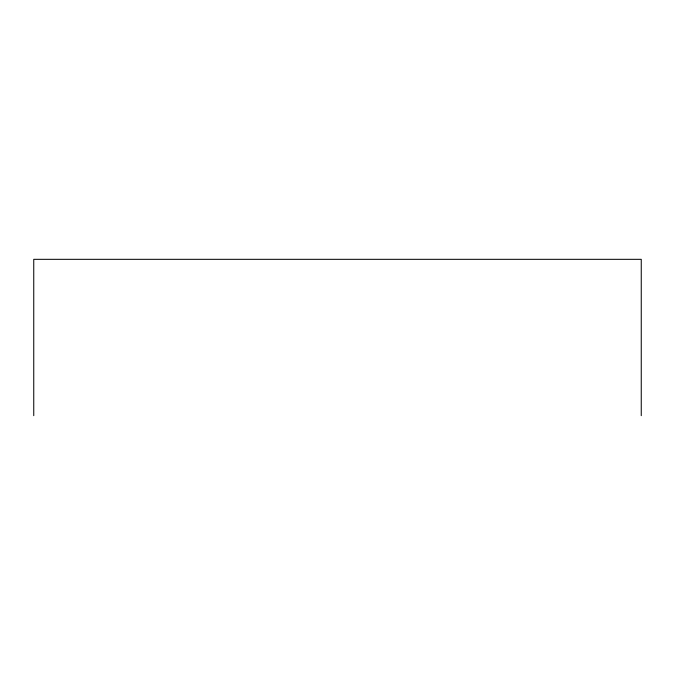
<?xml version="1.0" encoding="UTF-8"?>
<svg xmlns="http://www.w3.org/2000/svg" width="675" height="675" viewBox="0 0 675 675"><rect width="100%" height="100%" fill="white"/><g stroke="black" fill="none" stroke-linecap="round" stroke-linejoin="round"><path stroke-width="1.01" d="M641.25 415.673L641.25 259.327L33.75 259.327L33.75 415.673"/></g></svg>
